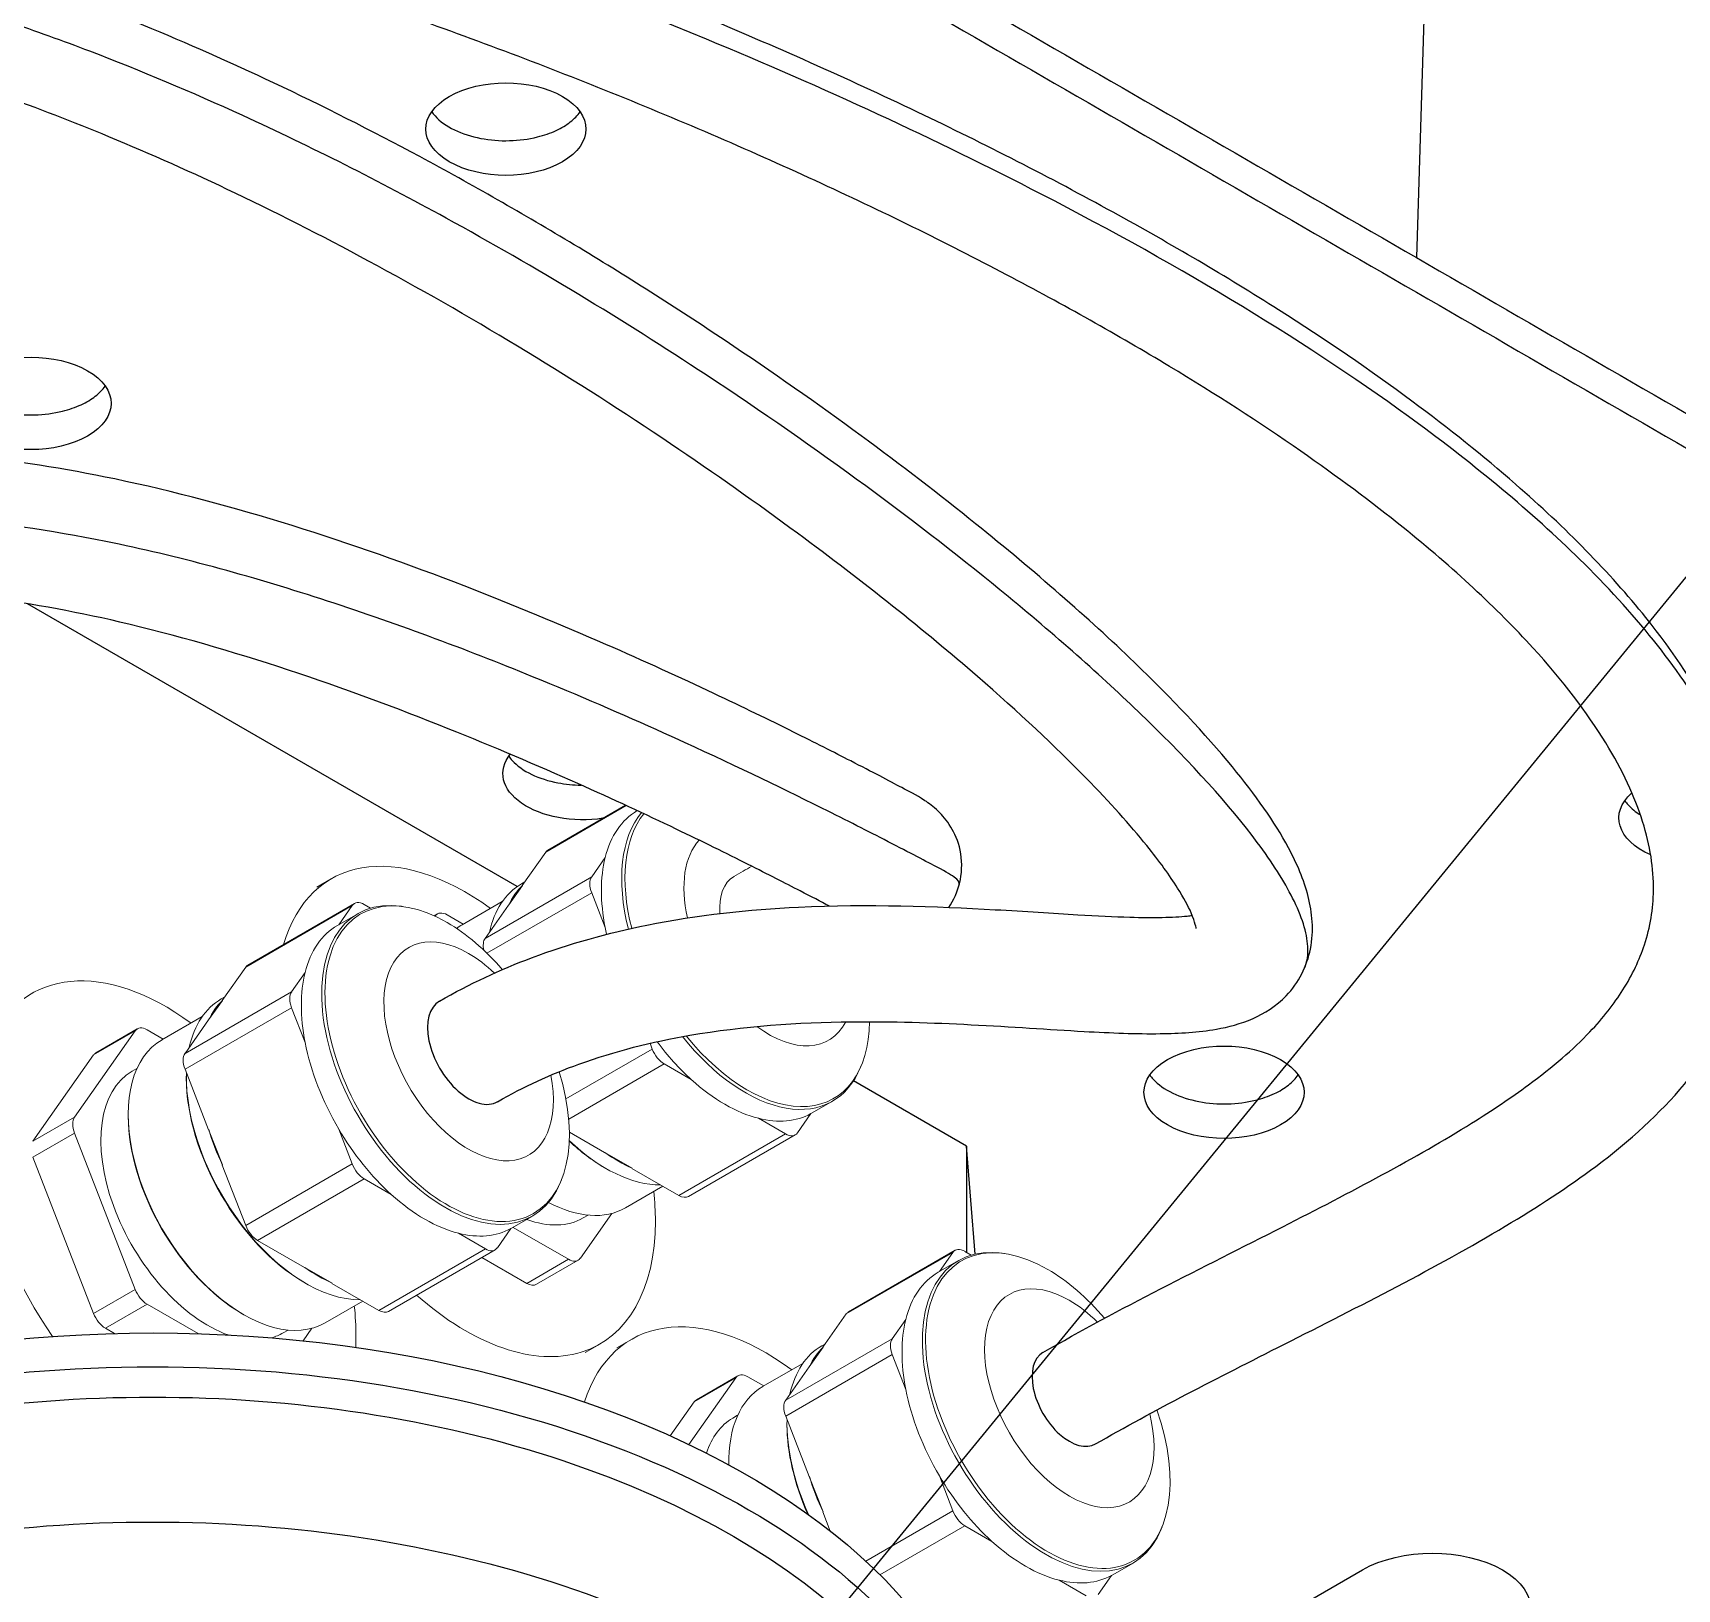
# Model space of a CAD drawing. Header units: millimetres. Extents: x 0 to 8410, y 0 to 5940.
# Drawn here: x 2004.4 to 2210.5, y 4928.1 to 5123.1 of the extents above; entities that cross this region are included whole.
import ezdxf

# ---------------------------------------------------------------- set-up
doc = ezdxf.new("R2010")
doc.units = ezdxf.units.MM
doc.header["$LTSCALE"] = 5
for name, color, linetype in [('DP_TUBOS', 7, 'Continuous'), ('EL3', 3, 'Continuous'), ('EL4', 4, 'Continuous'), ('EL7', 6, 'Continuous')]:
    doc.layers.add(name, color=color, linetype=linetype)

msp = doc.modelspace()

# ---------------------------------------------------------------- linework, layer by layer
at = {"color": 0, "linetype": 'Continuous', "lineweight": 0, "extrusion": (0.707107, 0.408248, 0.57735)}
for p, q in [((2078.78, 5026.26), (2068.69, 5020.43)), ((2078.69, 5026.3), (2068.96, 5020.68)), ((2068.69, 5020.43), (2065.75, 5016.25)), ((2074.45, 5017.33), (2076.14, 5019.74)), ((2061.09, 5009.62), (2074.45, 5017.33)), ((2039.99, 5016.02), (2041.82, 5017.08)), ((2074.45, 5015.33), (2061.33, 5007.76)), ((2065.77, 5016.26), (2064.05, 5013.82)), ((2066.06, 5016.69), (2065.64, 5016.45)), ((2065.75, 5016.25), (2065.77, 5016.26)), ((2076.14, 5010.97), (2074.45, 5015.33)), ((2044.44, 5013.74), (2031.09, 5006.03)), ((2044.72, 5013.99), (2031.36, 5006.28)), ((2042.75, 5011.33), (2044.44, 5013.74)), ((2045.94, 5013.87), (2046.75, 5013.4)), ((2050.91, 5013.59), (2050.6, 5013.64)), ((2063.25, 5014.23), (2058.2, 5011.32)), ((2064.03, 5013.8), (2061.09, 5009.62)), ((2064.05, 5013.82), (2064.03, 5013.8)), ((2045.14, 5012.71), (2042.6, 5011.24)), ((2055.11, 5012.69), (2054.7, 5012.45)), ((2054.84, 5012.43), (2054.8, 5012.41)), ((2054.81, 5012.4), (2054.84, 5012.43)), ((2056.34, 5012.57), (2058.35, 5011.4)), ((2031.09, 5006.03), (2028.15, 5001.85)), ((2036.85, 5002.93), (2038.54, 5005.34)), ((2023.49, 4995.22), (2036.85, 5002.93)), ((2036.85, 5000.93), (2023.49, 4993.22)), ((2028.17, 5001.86), (2026.45, 4999.42)), ((2028.46, 5002.29), (2028.04, 5002.05)), ((2028.15, 5001.85), (2028.17, 5001.86)), ((2038.54, 4996.57), (2036.85, 5000.93)), ((2025.65, 4999.83), (2020.6, 4996.92)), ((2026.43, 4999.4), (2023.49, 4995.22)), ((2026.45, 4999.42), (2026.43, 4999.4)), ((2009.64, 4987.23), (2017.24, 4998.03)), ((2017.24, 4998.03), (2012.02, 4995.02)), ((2017.51, 4998.29), (2012.3, 4995.27)), ((2018.74, 4998.17), (2020.75, 4997)), ((2082.04, 4995.76), (2081.76, 4996.48)), ((2012.02, 4995.02), (2004.43, 4984.21)), ((2071.23, 4989.51), (2082.04, 4995.76)), ((2017.47, 4993.32), (2016.87, 4992.98)), ((2023.49, 4993.22), (2026.43, 4985.65)), ((2083.54, 4993.89), (2071.58, 4986.98)), ((2086.93, 4991.94), (2083.54, 4993.89)), ((2108.27, 4993.77), (2108.15, 4993.48)), ((2023.65, 4992.15), (2023.65, 4992.35)), ((2104.62, 4989.22), (2102.08, 4987.75)), ((2004.43, 4984.21), (2009.64, 4987.23)), ((2016.37, 4987.35), (2016.37, 4987.55)), ((2098.73, 4985.12), (2095.34, 4987.08)), ((2101.93, 4987.67), (2100.23, 4985.26)), ((2009.64, 4985.23), (2004.43, 4982.21)), ((2017.24, 4965.65), (2009.64, 4985.23)), ((2026.43, 4985.65), (2026.45, 4985.67)), ((2026.45, 4985.67), (2028.17, 4981.23)), ((2044.44, 4981.36), (2042.75, 4985.72)), ((2071.66, 4985.33), (2076.06, 4982.79)), ((2085.38, 4977.41), (2098.73, 4985.12)), ((2099.96, 4985), (2086.6, 4977.29)), ((2004.43, 4982.21), (2012.02, 4962.64)), ((2076.06, 4982.79), (2076.09, 4982.8)), ((2076.09, 4982.8), (2079.53, 4980.82)), ((2028.17, 4981.23), (2028.15, 4981.22)), ((2028.15, 4981.22), (2031.09, 4973.65)), ((2031.09, 4973.65), (2044.44, 4981.36)), ((2076.06, 4980.89), (2076.24, 4980.79)), ((2079.53, 4980.82), (2079.5, 4980.8)), ((2079.5, 4980.8), (2085.38, 4977.41)), ((2045.94, 4979.49), (2032.59, 4971.78)), ((2049.33, 4977.53), (2045.94, 4979.49)), ((2070.67, 4979.37), (2070.55, 4979.08)), ((2083.36, 4978.57), (2078.67, 4975.87)), ((2067.02, 4974.82), (2064.48, 4973.35)), ((2076.98, 4975.17), (2073.03, 4969.55)), ((2074, 4974.95), (2073.39, 4974.6)), ((2032.59, 4971.78), (2038.46, 4968.39)), ((2061.13, 4970.72), (2057.74, 4972.68)), ((2064.33, 4973.26), (2062.63, 4970.85)), ((2071.53, 4969.42), (2064.6, 4973.42)), ((2047.78, 4963.01), (2061.13, 4970.72)), ((2062.36, 4970.6), (2049, 4962.89)), ((2119.71, 4970.28), (2106.36, 4962.57)), ((2119.99, 4970.54), (2106.63, 4962.83)), ((2118.02, 4967.87), (2119.71, 4970.28)), ((2121.21, 4970.41), (2122.02, 4969.95)), ((2126.18, 4970.14), (2125.87, 4970.18)), ((2038.46, 4968.39), (2038.49, 4968.4)), ((2038.49, 4968.4), (2041.93, 4966.42)), ((2060.7, 4969.64), (2066.31, 4966.4)), ((2066.31, 4966.4), (2071.53, 4969.42)), ((2072.75, 4969.29), (2067.54, 4966.28)), ((2120.41, 4969.26), (2117.87, 4967.79)), ((2012.02, 4962.64), (2017.24, 4965.65)), ((2038.46, 4966.49), (2038.64, 4966.39)), ((2041.93, 4966.42), (2041.9, 4966.4)), ((2041.9, 4966.4), (2047.78, 4963.01)), ((2018.74, 4963.78), (2013.52, 4960.77)), ((2025.13, 4960.1), (2018.74, 4963.78)), ((2045.76, 4964.17), (2041.07, 4961.46)), ((2030.67, 4962.58), (2030.84, 4962.48)), ((2106.36, 4962.57), (2103.42, 4958.39)), ((2112.12, 4959.47), (2113.81, 4961.88)), ((2013.52, 4960.77), (2014.65, 4960.12)), ((2036.4, 4960.55), (2035.79, 4960.2)), ((2039.38, 4960.77), (2038.28, 4959.2)), ((2098.76, 4951.76), (2112.12, 4959.47)), ((2073.64, 4957.74), (2075.47, 4958.8)), ((2077.6, 4958.32), (2079.43, 4959.38)), ((2112.12, 4957.48), (2098.76, 4949.77)), ((2103.44, 4958.41), (2101.72, 4955.96)), ((2103.73, 4958.83), (2103.31, 4958.59)), ((2103.42, 4958.39), (2103.44, 4958.41)), ((2113.81, 4953.11), (2112.12, 4957.48)), ((2100.92, 4956.38), (2095.87, 4953.46)), ((2101.7, 4955.94), (2098.76, 4951.76)), ((2101.72, 4955.96), (2101.7, 4955.94)), ((2086.63, 4946.21), (2092.51, 4954.57)), ((2092.51, 4954.57), (2087.29, 4951.56)), ((2092.78, 4954.83), (2087.57, 4951.82)), ((2094.01, 4954.71), (2096.02, 4953.55)), ((2087.29, 4951.56), (2084.29, 4947.29)), ((2092.74, 4949.87), (2092.14, 4949.52)), ((2098.76, 4949.77), (2101.7, 4942.19)), ((2098.92, 4948.69), (2098.92, 4948.89)), ((2091.64, 4943.89), (2091.64, 4944.09)), ((2101.7, 4942.19), (2101.72, 4942.21)), ((2101.72, 4942.21), (2103.44, 4937.77)), ((2119.71, 4937.9), (2118.02, 4942.27)), ((2103.44, 4937.77), (2103.42, 4937.76)), ((2103.42, 4937.76), (2104.35, 4935.37)), ((2108.79, 4931.59), (2119.71, 4937.9)), ((2121.21, 4936.03), (2110.57, 4929.89)), ((2124.6, 4934.08), (2121.21, 4936.03)), ((2145.94, 4935.91), (2145.82, 4935.62)), ((2142.29, 4931.36), (2139.75, 4929.89)), ((2136.4, 4927.26), (2133.01, 4929.22)), ((2139.6, 4929.81), (2137.9, 4927.4))]:
    msp.add_line(p, q, dxfattribs=at)
at = {"color": 0, "linetype": 'Continuous', "lineweight": 0}
for centre, major_axis, start_param, end_param in [((2091.14, 5006.7), (-10.94, 18.95), 0.004036, 0.537239), ((2093.94, 5008.32), (-10.83, 18.76), 0.222995, 1.119114), ((2096.63, 5009.87), (-7.51, 13.01), 0.175246, 1.079605), ((2091.14, 5006.7), (10.94, -18.95), -2.604353, -2.108036), ((2075.95, 5015.47), (-1.22, 2.12), 0.261799, 1.308997), ((2096.63, 5009.87), (-4.34, 7.52), 0, 0.879781), ((2056.34, 4993.92), (-10.83, 18.76), -0.785398, 4.340198), ((2076.24, 4998.09), (-10.6, 18.35), 0, 0.560875), ((2045.94, 5011.87), (-1.22, 2.12), -0.785398, 0.261799), ((2053.54, 4992.3), (-10.94, 18.95), 0, 0.537239), ((2056.34, 5010.57), (-1.22, 2.12), -0.785398, 0.261799), ((2056.34, 4993.92), (-10.83, 18.76), -1.253452, -0.785398), ((2068.44, 4993.59), (-10.23, 17.73), 0, 0.068874), ((2091.14, 5006.7), (10.94, -18.95), -2.108036, -2.065339), ((2059.03, 4995.47), (-7.51, 13.01), -0.785398, 4.171598), ((2059.03, 4995.47), (-7.51, 13.01), -1.095214, -0.785398), ((2053.54, 4992.3), (10.94, -18.95), -2.604353, -2.108036), ((2038.35, 5001.07), (-1.22, 2.12), 0.261799, 1.308997), ((2038.64, 4983.69), (-10.6, 18.35), 0, 0.560875), ((2093.94, 5008.32), (10.83, -18.76), -1.307993, 0.769191), ((2096.63, 5009.87), (7.51, -13.01), -0.926454, 0.353905), ((2030.84, 4979.19), (-10.23, 17.73), 0, 3.141593), ((2018.74, 4996.17), (-1.22, 2.12), -0.785398, 0.261799), ((2053.54, 4992.3), (10.94, -18.95), -2.108036, -1.557156), ((2091.14, 5006.7), (10.94, -18.95), -1.366942, -1.060838), ((2083.54, 4995.89), (1.22, -2.12), -1.832596, -0.785398), ((2026.33, 4976.59), (-9.46, 16.39), 0, 2.550886), ((2038.64, 4983.69), (10.6, -18.35), -2.38286, -0.312317), ((2091.14, 5006.7), (10.94, -18.95), -1.060838, -0.509958), ((2011.14, 4985.36), (-1.22, 2.12), 0.261799, 1.308997), ((2091.14, 5006.7), (10.94, -18.95), -0.509958, -0.01364), ((2091.14, 5006.7), (10.94, -18.95), -0.01364, 0), ((2053.54, 4992.3), (10.94, -18.95), -1.557156, -1.060838), ((2076.24, 4998.09), (10.6, -18.35), -1.096616, -0.312317), ((2098.73, 4987.12), (1.22, -2.12), -0.785398, 0.261799), ((2045.94, 4981.49), (1.22, -2.12), -1.832596, -0.785398), ((2053.54, 4992.3), (10.94, -18.95), -1.060838, -0.509958), ((2068.44, 4993.59), (10.23, -17.73), -0.742945, 0), ((2063.93, 4990.99), (9.46, -16.39), -0.606151, 0), ((2053.54, 4992.3), (10.94, -18.95), -0.509958, -0.01364), ((2053.54, 4992.3), (10.94, -18.95), -0.01364, 0), ((2131.61, 4950.46), (-10.83, 18.76), -0.785398, 4.39499), ((2061.13, 4972.72), (1.22, -2.12), -0.785398, 0.261799), ((2121.21, 4968.42), (-1.22, 2.12), -0.785398, 0.261799), ((2071.53, 4971.41), (1.22, -2.12), -0.785398, 0.261799), ((2128.81, 4948.84), (-10.94, 18.95), 0, 0.537239), ((2131.61, 4950.46), (-10.83, 18.76), -1.267994, -0.785398), ((2018.74, 4965.78), (1.22, -2.12), -1.832596, -0.785398), ((2134.3, 4952.01), (-7.51, 13.01), -0.785398, 4.24784), ((2134.3, 4952.01), (-7.51, 13.01), -1.124009, -0.785398), ((2128.81, 4948.84), (10.94, -18.95), -2.604353, -2.108036), ((2026.33, 4976.59), (9.46, -16.39), -0.148078, 0), ((2113.62, 4957.61), (-1.22, 2.12), 0.261799, 1.308997), ((2113.91, 4940.24), (-10.6, 18.35), 0, 0.560875), ((2106.11, 4935.73), (-10.23, 17.73), 0, 0.81128), ((2094.01, 4952.71), (-1.22, 2.12), -0.785398, 0.261799), ((2128.81, 4948.84), (10.94, -18.95), -2.108036, -1.557156), ((2101.6, 4933.13), (-9.46, 16.39), 0, 0.481655), ((2113.91, 4940.24), (10.6, -18.35), -2.38286, -1.746623), ((2128.81, 4948.84), (10.94, -18.95), -1.557156, -1.060838), ((2121.21, 4938.03), (1.22, -2.12), -1.832596, -0.785398), ((2128.81, 4948.84), (10.94, -18.95), -1.060838, -0.509958), ((2128.81, 4948.84), (10.94, -18.95), -0.509958, -0.01364), ((2128.81, 4948.84), (10.94, -18.95), -0.01364, 0)]:
    msp.add_ellipse(centre, major_axis=major_axis, ratio=0.57735, start_param=start_param, end_param=end_param, dxfattribs=at)
at = {"color": 0, "linetype": 'Continuous', "lineweight": 0, "extrusion": (3.05573e-16, 1.36865e-16, -1)}
msp.add_ellipse((2093.68, 5008.17), major_axis=(-10.94, 18.95), ratio=0.57735, start_param=-1.117436, end_param=-0.211381, dxfattribs=at)
at = {"color": 0, "linetype": 'Continuous', "lineweight": 0, "extrusion": (2.31322e-16, -6.75946e-17, -1)}
msp.add_ellipse((2058.64, 4987.94), major_axis=(-16.82, 29.14), ratio=0.57735, start_param=-0.500101, end_param=0.916858, dxfattribs=at)
at = {"color": 0, "linetype": 'Continuous', "lineweight": 0, "extrusion": (1.46661e-16, 7.90433e-17, -1)}
msp.add_ellipse((2070.19, 5018.56), major_axis=(-1.22, 2.12), ratio=0.57735, start_param=-0.261799, end_param=0, dxfattribs=at)
at = {"color": 0, "linetype": 'Continuous', "lineweight": 0, "extrusion": (2.88576e-16, 5.52831e-17, -1)}
for centre in [(2077.81, 4999), (2040.21, 4984.6), (2115.48, 4941.14)]:
    msp.add_ellipse(centre, major_axis=(-10.6, 18.35), ratio=0.57735, start_param=-0.376829, end_param=-0.14677, dxfattribs=at)
at = {"color": 0, "linetype": 'Continuous', "lineweight": 0, "extrusion": (2.16427e-16, 6.92275e-17, -1)}
msp.add_ellipse((2056.08, 4993.77), major_axis=(10.94, -18.95), ratio=0.57735, start_param=-0.422838, end_param=3.56443, dxfattribs=at)
at = {"color": 0, "linetype": 'Continuous', "lineweight": 0, "extrusion": (3.64998e-16, 3.39387e-17, -1)}
msp.add_ellipse((2062.59, 5007.76), major_axis=(-1.22, 2.12), ratio=0.57735, start_param=-1.075806, end_param=-0.261799, dxfattribs=at)
at = {"color": 0, "linetype": 'Continuous', "lineweight": 0, "extrusion": (-1.39315e-16, -9.17657e-17, -1)}
msp.add_ellipse((2021.12, 4973.58), major_axis=(-16.82, 29.14), ratio=0.57735, start_param=-1.71585, end_param=0.916861, dxfattribs=at)
at = {"color": 0, "linetype": 'Continuous', "lineweight": 0, "extrusion": (2.05105e-16, 8.88363e-17, -1)}
for centre in [(2032.59, 5004.16), (2107.86, 4960.71)]:
    msp.add_ellipse(centre, major_axis=(-1.22, 2.12), ratio=0.57735, start_param=-0.261799, end_param=0, dxfattribs=at)
at = {"color": 0, "linetype": 'Continuous', "lineweight": 0, "extrusion": (3.98346e-16, 1.98224e-16, -1)}
msp.add_ellipse((2093.68, 5008.17), major_axis=(10.94, -18.95), ratio=0.57735, start_param=-0.422838, end_param=1.31826, dxfattribs=at)
at = {"color": 0, "linetype": 'Continuous', "lineweight": 0, "extrusion": (3.24433e-16, 1.04199e-16, -1)}
for centre in [(2013.52, 4993.15), (2088.79, 4949.7)]:
    msp.add_ellipse(centre, major_axis=(-1.22, 2.12), ratio=0.57735, start_param=-0.261799, end_param=0, dxfattribs=at)
at = {"color": 0, "linetype": 'Continuous', "lineweight": 0, "extrusion": (-3.52649e-17, -4.99416e-17, -1)}
for centre in [(2024.99, 4993.36), (2100.26, 4949.9)]:
    msp.add_ellipse(centre, major_axis=(-1.22, 2.12), ratio=0.57735, start_param=-1.308997, end_param=-0.261799, dxfattribs=at)
at = {"color": 0, "linetype": 'Continuous', "lineweight": 0, "extrusion": (1.70776e-16, 3.72734e-17, -1)}
msp.add_ellipse((2038.46, 4983.59), major_axis=(-10.47, 18.14), ratio=0.57735, start_param=-2.356194, end_param=-0.785398, dxfattribs=at)
at = {"color": 0, "linetype": 'Continuous', "lineweight": 0, "extrusion": (3.2804e-16, 9.79516e-17, -1)}
msp.add_ellipse((2030.67, 4979.09), major_axis=(-10.11, 17.51), ratio=0.57735, start_param=-2.356194, end_param=-0.785398, dxfattribs=at)
at = {"color": 0, "linetype": 'Continuous', "lineweight": 0, "extrusion": (1.24633e-16, 6.17467e-18, -1)}
for centre in [(2040.21, 4984.6), (2115.48, 4941.14)]:
    msp.add_ellipse(centre, major_axis=(-10.6, 18.35), ratio=0.57735, start_param=-1.424027, end_param=-1.193967, dxfattribs=at)
at = {"color": 0, "linetype": 'Continuous', "lineweight": 0, "extrusion": (4.11147e-16, 1.76051e-16, -1)}
msp.add_ellipse((2076.06, 4997.99), major_axis=(-10.47, 18.14), ratio=0.57735, start_param=-2.356194, end_param=-2.053331, dxfattribs=at)
at = {"color": 0, "linetype": 'Continuous', "lineweight": 0, "extrusion": (1.35005e-16, -1.17907e-17, -1)}
for centre in [(2077.81, 4999), (2040.21, 4984.6)]:
    msp.add_ellipse(centre, major_axis=(-10.6, 18.35), ratio=0.57735, start_param=-2.471224, end_param=-2.241165, dxfattribs=at)
at = {"color": 0, "linetype": 'Continuous', "lineweight": 0, "extrusion": (2.82387e-16, 6.60029e-17, -1)}
msp.add_ellipse((2058.64, 4987.94), major_axis=(16.82, -29.14), ratio=0.57735, start_param=-0.916864, end_param=-0.785398, dxfattribs=at)
at = {"color": 0, "linetype": 'Continuous', "lineweight": 0, "extrusion": (3.73104e-17, -6.46235e-17, -1)}
msp.add_ellipse((2085.38, 4979.41), major_axis=(1.22, -2.12), ratio=0.57735, start_param=0, end_param=0.785398, dxfattribs=at)
at = {"color": 0, "linetype": 'Continuous', "lineweight": 0, "extrusion": (2.56931e-16, 1.10093e-16, -1)}
msp.add_ellipse((2058.64, 4987.94), major_axis=(16.82, -29.14), ratio=0.57735, start_param=-0.785398, end_param=1.045565, dxfattribs=at)
at = {"color": 0, "linetype": 'Continuous', "lineweight": 0, "extrusion": (1.4157e-16, 8.78612e-17, -1)}
for centre in [(2032.59, 4973.78), (2013.52, 4962.77)]:
    msp.add_ellipse(centre, major_axis=(-1.22, 2.12), ratio=0.57735, start_param=-2.356194, end_param=-1.308997, dxfattribs=at)
at = {"color": 0, "linetype": 'Continuous', "lineweight": 0, "extrusion": (2.74878e-16, 7.90093e-17, -1)}
msp.add_ellipse((2131.35, 4950.31), major_axis=(10.94, -18.95), ratio=0.57735, start_param=-0.422838, end_param=3.56443, dxfattribs=at)
at = {"color": 0, "linetype": 'Continuous', "lineweight": 0, "extrusion": (2.47617e-17, 6.81338e-17, -1)}
msp.add_ellipse((2066.31, 4968.4), major_axis=(1.22, -2.12), ratio=0.57735, start_param=0, end_param=0.785398, dxfattribs=at)
at = {"color": 0, "linetype": 'Continuous', "lineweight": 0, "extrusion": (2.96648e-16, 4.13019e-17, -1)}
msp.add_ellipse((2021.12, 4973.58), major_axis=(16.82, -29.14), ratio=0.57735, start_param=-0.916861, end_param=-0.785398, dxfattribs=at)
at = {"color": 0, "linetype": 'Continuous', "lineweight": 0, "extrusion": (1.41231e-16, -2.25752e-17, -1)}
msp.add_ellipse((2096.25, 4930.24), major_axis=(-16.82, 29.14), ratio=0.57735, start_param=-0.482299, end_param=0.923113, dxfattribs=at)
at = {"color": 0, "linetype": 'Continuous', "lineweight": 0, "extrusion": (3.14459e-17, -1.65488e-16, -1)}
msp.add_ellipse((2047.78, 4965.01), major_axis=(1.22, -2.12), ratio=0.57735, start_param=0, end_param=0.785398, dxfattribs=at)
at = {"color": 0, "linetype": 'Continuous', "lineweight": 0, "extrusion": (1.37398e-16, -1.5936e-17, -1)}
msp.add_ellipse((2021.12, 4973.58), major_axis=(16.82, -29.14), ratio=0.57735, start_param=-0.785398, end_param=-0.731643, dxfattribs=at)
at = {"color": 0, "linetype": 'Continuous', "lineweight": 0, "extrusion": (3.39261e-16, 7.85159e-17, -1)}
msp.add_ellipse((2113.73, 4940.14), major_axis=(-10.47, 18.14), ratio=0.57735, start_param=-1.387986, end_param=-0.785398, dxfattribs=at)
at = {"color": 0, "linetype": 'Continuous', "lineweight": 0, "extrusion": (2.00352e-16, -1.39532e-17, -1)}
msp.add_ellipse((2105.94, 4935.63), major_axis=(-10.11, 17.51), ratio=0.57735, start_param=-0.79949, end_param=-0.785398, dxfattribs=at)
at = {"color": 0, "linetype": 'Continuous', "lineweight": 0}
msp.add_open_spline([(2092.28, 5017.39), (2093.06, 5017.84), (2093.8, 5018.26), (2094.51, 5018.66)], degree=3, dxfattribs=at)
at = {"layer": 'DP_TUBOS'}
for p, q in [((2181.43, 5211.96), (2177.8, 5094.91)), ((2270.71, 5127.08), (2019.43, 4820.5))]:
    msp.add_line(p, q, dxfattribs=at)
at = {"layer": 'EL3', "extrusion": (0.707107, 0.408248, 0.57735)}
for p, q in [((2065.12, 5016.12), (2003.76, 5051.54)), ((2121.42, 4983.61), (2107.27, 4991.78)), ((2121.42, 4983.61), (2121.42, 4970.29)), ((2122.51, 4970.07), (2121.42, 4983.61))]:
    msp.add_line(p, q, dxfattribs=at)
at = {"layer": 'EL3', "extrusion": (-2.77556e-17, -1.59096e-16, -1)}
msp.add_ellipse((2019.43, 4899.34), major_axis=(105.39, 0), ratio=0.57735, start_param=-1.828074, end_param=0, dxfattribs=at)
at = {"layer": 'EL3', "extrusion": (-2.77556e-17, -2.14608e-16, -1)}
msp.add_ellipse((2019.43, 4895.11), major_axis=(-105.39, 0), ratio=0.57735, start_param=-0.222182, end_param=3.363774, dxfattribs=at)
at = {"layer": 'EL3', "extrusion": (2.77556e-17, -2.14608e-16, -1)}
msp.add_ellipse((2019.43, 4892.8), major_axis=(-102.8, 0), ratio=0.57735, start_param=0, end_param=3.141593, dxfattribs=at)
at = {"layer": 'EL3', "extrusion": (8.32667e-17, -1.86852e-16, -1)}
msp.add_ellipse((2019.43, 4877.15), major_axis=(-102.8, 0), ratio=0.57735, start_param=0, end_param=3.141593, dxfattribs=at)
at = {"layer": 'EL4', "extrusion": (0.707107, 0.408248, 0.57735)}
msp.add_line((2133.47, 4908.81), (2171.03, 4930.5), dxfattribs=at)
at = {"layer": 'EL4', "extrusion": (-2.77556e-17, -2.42363e-16, -1)}
for centre in [(2063.7, 5111.01), (2004.19, 5076.65), (2153.69, 4990.34)]:
    msp.add_ellipse(centre, major_axis=(-10.03, 0), ratio=0.57735, start_param=-3.926991, end_param=2.356194, dxfattribs=at)
at = {"layer": 'EL4', "extrusion": (1.38778e-16, -4.36652e-16, -1)}
msp.add_ellipse((2073.36, 5030.27), major_axis=(-10.03, 0), ratio=0.57735, start_param=-1.823333, end_param=0.431284, dxfattribs=at)
at = {"layer": 'EL4', "extrusion": (8.32667e-17, -2.14608e-16, -1)}
msp.add_ellipse((2213.2, 5024.7), major_axis=(-10.03, 0), ratio=0.57735, start_param=-0.924053, end_param=0.577646, dxfattribs=at)
at = {"layer": 'EL4', "extrusion": (1.38778e-16, -5.19919e-16, -1)}
msp.add_ellipse((2179.8, 4925.44), major_axis=(12.4, 0), ratio=0.57735, start_param=-2.356194, end_param=0.785398, dxfattribs=at)
at = {"layer": 'EL4'}
for points in [[(1996.22, 5199.75), (2359.38, 4990.08)], [(1996.22, 5195.41), (2359.38, 4985.74)], [(2359.38, 4985.74), (2114.83, 4844.55)], [(2112.57, 4837.46), (2361.89, 4981.4)]]:
    msp.add_open_spline(points, degree=1, dxfattribs=at)
for points, knots in [([(2054.4, 5113.18), (2054.52, 5113), (2054.66, 5112.83), (2055.43, 5111.99), (2056.26, 5111.39), (2058.24, 5110.44), (2059.36, 5110.08), (2061.71, 5109.63), (2062.93, 5109.53), (2065.35, 5109.6), (2066.54, 5109.75), (2068.49, 5110.24), (2069.28, 5110.51), (2070.67, 5111.16), (2071.26, 5111.51), (2072.27, 5112.3), (2072.68, 5112.73), (2073, 5113.18)], [-17.987219, -17.987219, -17.987219, -17.987219, -17.421382, -17.421382, -15.19309, -15.19309, -13.05663, -13.05663, -10.987848, -10.987848, -8.951625, -8.951625, -7.387255, -7.387255, -5.944557, -5.944557, -4.511934, -4.511934, -4.511934, -4.511934]), ([(1994.89, 5078.82), (1995.01, 5078.65), (1995.15, 5078.47), (1995.92, 5077.63), (1996.75, 5077.03), (1998.73, 5076.08), (1999.84, 5075.72), (2002.2, 5075.27), (2003.42, 5075.18), (2005.84, 5075.24), (2007.02, 5075.4), (2008.98, 5075.88), (2009.77, 5076.15), (2011.15, 5076.8), (2011.74, 5077.16), (2012.75, 5077.94), (2013.17, 5078.37), (2013.48, 5078.82)], [-17.987219, -17.987219, -17.987219, -17.987219, -17.421382, -17.421382, -15.19309, -15.19309, -13.05663, -13.05663, -10.987848, -10.987848, -8.951625, -8.951625, -7.387255, -7.387255, -5.944557, -5.944557, -4.511934, -4.511934, -4.511934, -4.511934]), ([(2064.06, 5032.44), (2064.18, 5032.27), (2064.32, 5032.09), (2065.09, 5031.25), (2065.92, 5030.65), (2067.9, 5029.7), (2069.02, 5029.34), (2071.16, 5028.93), (2072.15, 5028.84), (2073.14, 5028.82)], [-17.987219, -17.987219, -17.987219, -17.987219, -17.421382, -17.421382, -15.19309, -15.19309, -13.05663, -13.05663, -11.368822, -11.368822, -11.368822, -11.368822]), ([(2203.9, 5026.87), (2204.03, 5026.69), (2204.17, 5026.51), (2204.74, 5025.88), (2205.26, 5025.46), (2205.87, 5025.08)], [-17.987219, -17.987219, -17.987219, -17.987219, -17.421382, -17.421382, -15.897437, -15.897437, -15.897437, -15.897437]), ([(2144.39, 4992.51), (2144.51, 4992.33), (2144.65, 4992.15), (2145.42, 4991.31), (2146.26, 4990.72), (2148.24, 4989.76), (2149.35, 4989.41), (2151.7, 4988.96), (2152.92, 4988.86), (2155.35, 4988.92), (2156.53, 4989.08), (2158.48, 4989.56), (2159.28, 4989.84), (2160.66, 4990.48), (2161.25, 4990.84), (2162.26, 4991.63), (2162.67, 4992.06), (2162.99, 4992.51)], [-17.987219, -17.987219, -17.987219, -17.987219, -17.421382, -17.421382, -15.19309, -15.19309, -13.05663, -13.05663, -10.987848, -10.987848, -8.951625, -8.951625, -7.387255, -7.387255, -5.944557, -5.944557, -4.511934, -4.511934, -4.511934, -4.511934])]:
    msp.add_open_spline(points, degree=3, knots=knots, dxfattribs=at)
at = {"layer": 'EL7'}
for centre, major_axis in [((2059.03, 4995.47), (-3.64, 6.3)), ((2134.3, 4952.01), (-3.3, 5.72))]:
    msp.add_ellipse(centre, major_axis=major_axis, ratio=0.57735, start_param=0, end_param=3.141593, dxfattribs=at)
for points, knots in [([(2137.6, 4946.29), (2144.8, 4950.44), (2152.95, 4954.58), (2170.69, 4963.55), (2180.31, 4968.4), (2192.96, 4975.97), (2196.78, 4978.45), (2204.55, 4984.27), (2208.34, 4987.7), (2213.51, 4993.93), (2215.29, 4996.61), (2218.06, 5002.05), (2219.08, 5004.8), (2220.43, 5010.44), (2220.74, 5013.32), (2220.7, 5019.34), (2220.27, 5022.48), (2218.58, 5029.26), (2217.17, 5032.89), (2213.04, 5041), (2210.08, 5045.44), (2202, 5055.47), (2196.51, 5061.04), (2186.21, 5070.02), (2181.87, 5073.49), (2172.03, 5080.79), (2166.44, 5084.6), (2153.99, 5092.52), (2147.05, 5096.6), (2131.96, 5104.9), (2123.76, 5109.09), (2106.47, 5117.35), (2097.37, 5121.4), (2078.88, 5129.09), (2069.51, 5132.73), (2051.12, 5139.38), (2042.13, 5142.42), (2024.99, 5147.81), (2016.84, 5150.19), (2001.56, 5154.34), (1994.42, 5156.14), (1981.15, 5159.22), (1975, 5160.53), (1963.58, 5162.77), (1958.28, 5163.72), (1943.65, 5166.08), (1934.45, 5167.25), (1916.62, 5168.95), (1907.98, 5169.48), (1890.75, 5169.94), (1882.16, 5169.85), (1864.55, 5169.03), (1855.57, 5168.22), (1841.7, 5166.4), (1836.67, 5165.61), (1826.2, 5163.7), (1820.78, 5162.56), (1809.4, 5159.83), (1803.45, 5158.21), (1790.81, 5154.35), (1784.15, 5152.05), (1769.78, 5146.55), (1762.12, 5143.25), (1754.28, 5139.52), (1753.94, 5139.36), (1753.6, 5139.2)], [0, 0, 0, 0, 17.795006, 17.795006, 38.273919, 38.273919, 47.893783, 47.893783, 59.729734, 59.729734, 68.030605, 68.030605, 76.001436, 76.001436, 84.043015, 84.043015, 92.822259, 92.822259, 103.253205, 103.253205, 116.447738, 116.447738, 133.480288, 133.480288, 144.357459, 144.357459, 156.601971, 156.601971, 170.161555, 170.161555, 184.764774, 184.764774, 199.85894, 199.85894, 214.692999, 214.692999, 228.562576, 228.562576, 241.043436, 241.043436, 252.035569, 252.035569, 261.653992, 261.653992, 270.10218, 270.10218, 285.331683, 285.331683, 300.301012, 300.301012, 315.866233, 315.866233, 332.962383, 332.962383, 342.90673, 342.90673, 353.945494, 353.945494, 366.45974, 366.45974, 381.006643, 381.006643, 398.455339, 398.455339, 399.241393, 399.241393, 399.241393, 399.241393]), ([(2220.72, 5015.31), (2220.77, 5018.57), (2220.33, 5021.87), (2219.43, 5025.18), (2218.44, 5028.82), (2216.9, 5032.49), (2214.86, 5036.16), (2211.1, 5042.95), (2205.66, 5049.76), (2198.84, 5056.54), (2192.9, 5062.43), (2185.92, 5068.3), (2178.06, 5074.08), (2164.56, 5084.02), (2148.5, 5093.72), (2130.78, 5102.87), (2117.59, 5109.68), (2103.49, 5116.2), (2088.82, 5122.28), (2067.26, 5131.22), (2044.5, 5139.24), (2021.64, 5145.93), (2010.35, 5149.23), (1999.04, 5152.21), (1987.84, 5154.81), (1976.9, 5157.34), (1966.07, 5159.52), (1955.46, 5161.29), (1941.16, 5163.68), (1927.33, 5165.31), (1913.97, 5166.24), (1899.94, 5167.21), (1886.43, 5167.39), (1873.43, 5166.85), (1859.64, 5166.27), (1846.42, 5164.86), (1833.72, 5162.73), (1823.24, 5160.97), (1813.12, 5158.72), (1803.3, 5156.02), (1794.13, 5153.49), (1785.23, 5150.58), (1776.56, 5147.31), (1760.56, 5141.27), (1745.36, 5133.99), (1730.76, 5125.7), (1718.05, 5118.48), (1705.79, 5110.48), (1693.86, 5101.85), (1673.36, 5087.01), (1653.84, 5070.27), (1634.72, 5052.31), (1620.51, 5038.95), (1606.52, 5024.92), (1592.54, 5010.5), (1592.48, 5010.43), (1592.41, 5010.37), (1592.35, 5010.3)], [83.216323, 83.216323, 83.216323, 83.216323, 93.654897, 93.654897, 93.654897, 105.138722, 105.138722, 105.138722, 126.340497, 126.340497, 126.340497, 144.793747, 144.793747, 144.793747, 176.528198, 176.528198, 176.528198, 200.134044, 200.134044, 200.134044, 234.828945, 234.828945, 234.828945, 251.964507, 251.964507, 251.964507, 268.686519, 268.686519, 268.686519, 291.223653, 291.223653, 291.223653, 314.890465, 314.890465, 314.890465, 340.007065, 340.007065, 340.007065, 360.731531, 360.731531, 360.731531, 380.096266, 380.096266, 380.096266, 415.848008, 415.848008, 415.848008, 446.965017, 446.965017, 446.965017, 500.477608, 500.477608, 500.477608, 540.283243, 540.283243, 540.283243, 540.46547, 540.46547, 540.46547, 540.46547]), ([(2130.99, 4957.73), (2140.46, 4963.2), (2150.97, 4968.36), (2169.57, 4977.83), (2177.78, 4982.14), (2187.28, 4988.07), (2189.67, 4989.67), (2194.88, 4993.5), (2197.45, 4995.71), (2201.2, 4999.67), (2202.57, 5001.43), (2204.87, 5005.07), (2205.75, 5006.94), (2207.11, 5011.06), (2207.48, 5013.31), (2207.54, 5018.38), (2207.1, 5021.23), (2205.16, 5027.38), (2203.62, 5030.68), (2199.17, 5037.96), (2196.11, 5041.96), (2187.88, 5050.98), (2182.41, 5056.04), (2172.16, 5064.29), (2167.87, 5067.48), (2158.16, 5074.23), (2152.65, 5077.78), (2140.4, 5085.18), (2133.58, 5089.01), (2118.78, 5096.8), (2110.76, 5100.74), (2093.92, 5108.48), (2085.09, 5112.28), (2067.24, 5119.44), (2058.24, 5122.82), (2040.67, 5128.97), (2032.12, 5131.77), (2015.88, 5136.71), (2008.19, 5138.89), (1993.82, 5142.67), (1987.13, 5144.3), (1974.72, 5147.08), (1968.98, 5148.27), (1953.39, 5151.22), (1943.7, 5152.73), (1925.8, 5154.89), (1917.53, 5155.62), (1901.27, 5156.52), (1893.27, 5156.69), (1877.09, 5156.48), (1868.92, 5156.06), (1851.9, 5154.53), (1843.09, 5153.33), (1829.32, 5150.84), (1824.2, 5149.77), (1813.42, 5147.22), (1807.77, 5145.69), (1795.71, 5142.05), (1789.33, 5139.86), (1775.45, 5134.59), (1768.01, 5131.41), (1751.49, 5123.57), (1742.48, 5118.75), (1721.89, 5106.56), (1710.45, 5098.88), (1691.68, 5084.98), (1684.2, 5079.08), (1669.37, 5066.76), (1662.01, 5060.33), (1647.77, 5047.39), (1640.89, 5040.9), (1628.44, 5028.84), (1622.88, 5023.32), (1609, 5009.34), (1600.69, 5000.77), (1592.35, 4992.06)], [0, 0, 0, 0, 22.013329, 22.013329, 40.528282, 40.528282, 47.356112, 47.356112, 56.936853, 56.936853, 64.722425, 64.722425, 73.194537, 73.194537, 83.391512, 83.391512, 95.321364, 95.321364, 107.688695, 107.688695, 121.602625, 121.602625, 138.552771, 138.552771, 149.228376, 149.228376, 161.24874, 161.24874, 174.567626, 174.567626, 188.89272, 188.89272, 203.644222, 203.644222, 218.066373, 218.066373, 231.483345, 231.483345, 243.51218, 243.51218, 254.081304, 254.081304, 263.314977, 263.314977, 279.512017, 279.512017, 294.065842, 294.065842, 308.819625, 308.819625, 324.637757, 324.637757, 342.603182, 342.603182, 353.483968, 353.483968, 365.898253, 365.898253, 380.453761, 380.453761, 398.109932, 398.109932, 420.48777, 420.48777, 450.424377, 450.424377, 470.740243, 470.740243, 491.219157, 491.219157, 510.678389, 510.678389, 526.524232, 526.524232, 550.213695, 550.213695, 550.213695, 550.213695]), ([(2062.66, 4989.16), (2065.92, 4991.04), (2069.33, 4992.6), (2077.34, 4995.49), (2082.01, 4996.66), (2093.44, 4998.64), (2100.29, 4999.1), (2112.12, 4999.23), (2117.18, 4999.06), (2127.02, 4998.55), (2131.77, 4998.21), (2139.56, 4997.78), (2142.74, 4997.65), (2148.16, 4997.72), (2150.47, 4997.85), (2154.26, 4998.52), (2155.78, 4998.91), (2158.74, 5000.21), (2160.22, 5001.13), (2163.04, 5004.05), (2164.1, 5006.21), (2164.98, 5010.64), (2164.74, 5012.84), (2163.7, 5016.98), (2162.84, 5018.97), (2160.01, 5024.25), (2157.65, 5027.58), (2151.35, 5035.24), (2147.22, 5039.61), (2136.69, 5049.74), (2130, 5055.58), (2118.04, 5065.2), (2113.24, 5068.89), (2102.77, 5076.58), (2097.07, 5080.58), (2085.06, 5088.6), (2078.74, 5092.62), (2065.93, 5100.34), (2059.46, 5104.04), (2046.86, 5110.81), (2040.74, 5113.91), (2029.18, 5119.37), (2023.75, 5121.77), (2013.64, 5125.91), (2008.97, 5127.69), (1996.33, 5132.09), (1988.41, 5134.4), (1974.91, 5137.39), (1969.23, 5138.35), (1959.24, 5139.37), (1954.88, 5139.57), (1946.67, 5139.46), (1942.81, 5139.18), (1935.11, 5138.21), (1931.29, 5137.49), (1923.48, 5135.54), (1919.52, 5134.28), (1911.2, 5131.07), (1906.89, 5129.04), (1897.52, 5123.92), (1892.54, 5120.67), (1881.1, 5112.17), (1874.82, 5106.63), (1863.68, 5095.61), (1858.74, 5090.26), (1845.5, 5075.04), (1837.43, 5064.81), (1823.39, 5047.02), (1817.41, 5039.44), (1805.07, 5024.6), (1798.68, 5017.39), (1783.81, 5001.95), (1775.25, 4993.88), (1757.46, 4978.5), (1748.23, 4971.21), (1728.7, 4956.99), (1718.38, 4950.09), (1695.95, 4936.2), (1683.78, 4929.28), (1656.04, 4914.59), (1640.32, 4906.97), (1600.04, 4888.6), (1575.02, 4878.21), (1531.26, 4860.41), (1512.76, 4853), (1475.48, 4837.72), (1456.7, 4829.86), (1423.25, 4815.04), (1408.59, 4808.28), (1372.54, 4790.63), (1351.29, 4779.09), (1322.84, 4763.96), (1315.45, 4760.06), (1308.08, 4756.28)], [0, 0, 0, 0, 8.770184, 8.770184, 19.9, 19.9, 35.50445, 35.50445, 47.536359, 47.536359, 60.065452, 60.065452, 69.831766, 69.831766, 78.035446, 78.035446, 83.58874, 83.58874, 88.703758, 88.703758, 94.993418, 94.993418, 102.179976, 102.179976, 109.760889, 109.760889, 122.107216, 122.107216, 136.417507, 136.417507, 153.596556, 153.596556, 164.055714, 164.055714, 175.339608, 175.339608, 187.004061, 187.004061, 198.391819, 198.391819, 208.880619, 208.880619, 218.130664, 218.130664, 226.112901, 226.112901, 239.841104, 239.841104, 250.075099, 250.075099, 258.280113, 258.280113, 265.944744, 265.944744, 273.924732, 273.924732, 282.684603, 282.684603, 292.878011, 292.878011, 305.635169, 305.635169, 323.385882, 323.385882, 338.484123, 338.484123, 364.88463, 364.88463, 384.539958, 384.539958, 404.779779, 404.779779, 429.942066, 429.942066, 455.299017, 455.299017, 482.00471, 482.00471, 511.812268, 511.812268, 548.31426, 548.31426, 603.285502, 603.285502, 642.596157, 642.596157, 681.906812, 681.906812, 712.512791, 712.512791, 757.39211, 757.39211, 773.179826, 773.179826, 773.179826, 773.179826]), ([(2163.77, 5005.88), (2164.11, 5006.67), (2164.25, 5007.59), (2164.19, 5008.61), (2164.09, 5010.34), (2163.44, 5012.37), (2162.29, 5014.65), (2161.23, 5016.78), (2159.73, 5019.12), (2157.86, 5021.64), (2154.4, 5026.29), (2149.65, 5031.53), (2143.88, 5037.13), (2138.86, 5042), (2133.06, 5047.16), (2126.64, 5052.44), (2115.6, 5061.54), (2102.72, 5071.04), (2088.78, 5080.22), (2078.41, 5087.05), (2067.45, 5093.7), (2056.2, 5099.87), (2047.84, 5104.45), (2039.31, 5108.78), (2030.73, 5112.7), (2024.36, 5115.62), (2017.96, 5118.33), (2011.58, 5120.76), (2008.17, 5122.06), (2004.76, 5123.29), (2001.37, 5124.43), (1997.52, 5125.73), (1993.69, 5126.91), (1989.88, 5127.97), (1984.29, 5129.53), (1978.75, 5130.82), (1973.29, 5131.8), (1967.97, 5132.75), (1962.73, 5133.41), (1957.6, 5133.73), (1952.58, 5134.03), (1947.71, 5134), (1942.99, 5133.66), (1938.59, 5133.34), (1934.33, 5132.76), (1930.22, 5131.92), (1926.37, 5131.15), (1922.65, 5130.16), (1919.06, 5128.98), (1912.41, 5126.81), (1906.18, 5124), (1900.27, 5120.68), (1895.13, 5117.8), (1890.23, 5114.53), (1885.52, 5110.96), (1877.42, 5104.82), (1869.86, 5097.77), (1862.62, 5090.15), (1857.23, 5084.48), (1852.02, 5078.49), (1846.89, 5072.33), (1839.35, 5063.27), (1832.01, 5053.84), (1824.61, 5044.49), (1817.38, 5035.36), (1810.11, 5026.31), (1802.57, 5017.75), (1789.05, 5002.41), (1774.59, 4988.56), (1759.31, 4975.88), (1746.02, 4964.84), (1732.1, 4954.69), (1717.66, 4945.24), (1692.81, 4928.99), (1666.38, 4914.79), (1638.79, 4901.65), (1618.27, 4891.87), (1597.11, 4882.68), (1575.5, 4873.67), (1543.73, 4860.43), (1510.99, 4847.58), (1477.9, 4833.83), (1445.62, 4820.41), (1413.01, 4806.13), (1380.7, 4789.79), (1364.62, 4781.66), (1348.7, 4773.06), (1332.87, 4764.62), (1324.59, 4760.2), (1316.32, 4755.82), (1308.08, 4751.58)], [92.564591, 92.564591, 92.564591, 92.564591, 98.556981, 98.556981, 98.556981, 108.696695, 108.696695, 108.696695, 118.171142, 118.171142, 118.171142, 135.663145, 135.663145, 135.663145, 150.887545, 150.887545, 150.887545, 177.069273, 177.069273, 177.069273, 196.544696, 196.544696, 196.544696, 211.031597, 211.031597, 211.031597, 221.807757, 221.807757, 221.807757, 227.573256, 227.573256, 227.573256, 234.112362, 234.112362, 234.112362, 243.72327, 243.72327, 243.72327, 253.102229, 253.102229, 253.102229, 262.29887, 262.29887, 262.29887, 270.89212, 270.89212, 270.89212, 278.921567, 278.921567, 278.921567, 293.745767, 293.745767, 293.745767, 306.648209, 306.648209, 306.648209, 328.836817, 328.836817, 328.836817, 345.341935, 345.341935, 345.341935, 369.600477, 369.600477, 369.600477, 393.273564, 393.273564, 393.273564, 435.734728, 435.734728, 435.734728, 472.691373, 472.691373, 472.691373, 536.24651, 536.24651, 536.24651, 583.522349, 583.522349, 583.522349, 653.006429, 653.006429, 653.006429, 720.813582, 720.813582, 720.813582, 754.559742, 754.559742, 754.559742, 772.228105, 772.228105, 772.228105, 772.228105]), ([(2150.21, 5010.84), (2150.2, 5010.84), (2150.11, 5011.61), (2149.2, 5013.66), (2148.63, 5014.72), (2146.89, 5017.49), (2145.59, 5019.29), (2141.93, 5023.82), (2139.38, 5026.67), (2132.54, 5033.66), (2127.96, 5037.95), (2116.15, 5048.18), (2108.55, 5054.26), (2095.18, 5064.11), (2089.85, 5067.87), (2078.52, 5075.5), (2072.49, 5079.36), (2060.2, 5086.83), (2053.94, 5090.44), (2041.71, 5097.08), (2035.75, 5100.14), (2024.5, 5105.51), (2019.21, 5107.88), (2009.45, 5111.92), (2004.96, 5113.65), (1992.96, 5117.89), (1985.54, 5120.08), (1973.25, 5122.88), (1968.25, 5123.76), (1959.72, 5124.72), (1956.13, 5124.94), (1949.49, 5124.99), (1946.41, 5124.84), (1940.3, 5124.25), (1937.28, 5123.79), (1931.06, 5122.5), (1927.89, 5121.64), (1921.12, 5119.39), (1917.56, 5117.93), (1909.64, 5114.1), (1905.34, 5111.6), (1895.25, 5104.81), (1889.57, 5100.2), (1879.43, 5090.86), (1874.92, 5086.27), (1863.26, 5073.54), (1856.21, 5064.98), (1843.2, 5048.68), (1837.24, 5041.02), (1821.99, 5021.98), (1812.46, 5010.71), (1793.91, 4991.46), (1785.08, 4983.14), (1766.7, 4967.25), (1757.12, 4959.68), (1736.81, 4944.89), (1726.05, 4937.71), (1702.6, 4923.21), (1689.84, 4915.99), (1660.61, 4900.59), (1644, 4892.6), (1600.52, 4872.93), (1573.21, 4861.72), (1527.13, 4843.06), (1508.6, 4835.62), (1471.41, 4820.24), (1452.74, 4812.31), (1421.23, 4798.08), (1408.36, 4792.03), (1375.45, 4775.7), (1355.44, 4764.8), (1326.26, 4749.3), (1317.19, 4744.54), (1308.08, 4739.95)], [98.116949, 98.116949, 98.116949, 98.116949, 106.919211, 106.919211, 113.147541, 113.147541, 121.251651, 121.251651, 131.847867, 131.847867, 145.689244, 145.689244, 163.577375, 163.577375, 174.518484, 174.518484, 186.027378, 186.027378, 197.436939, 197.436939, 208.053793, 208.053793, 217.444033, 217.444033, 225.51492, 225.51492, 239.271439, 239.271439, 249.215847, 249.215847, 256.927577, 256.927577, 263.942163, 263.942163, 271.229317, 271.229317, 279.294271, 279.294271, 288.838154, 288.838154, 301.023847, 301.023847, 318.174877, 318.174877, 332.458683, 332.458683, 355.714025, 355.714025, 375.369353, 375.369353, 404.903082, 404.903082, 429.881264, 429.881264, 455.308423, 455.308423, 482.346477, 482.346477, 512.833281, 512.833281, 550.722307, 550.722307, 610.077639, 610.077639, 649.388294, 649.388294, 688.698949, 688.698949, 715.935873, 715.935873, 758.634277, 758.634277, 777.862204, 777.862204, 777.862204, 777.862204]), ([(2119.2, 5013.51), (2119.77, 5014.35), (2120.37, 5015.52), (2120.88, 5018.16), (2120.87, 5019.49), (2120.38, 5021.82), (2119.93, 5022.81), (2118.92, 5024.45), (2118.38, 5025.05), (2117.22, 5026.18), (2116.68, 5026.56), (2115.04, 5027.65), (2114.24, 5028.03), (2111.76, 5029.33), (2109.6, 5030.47), (2104.82, 5032.92), (2102.42, 5034.14), (2096.74, 5036.96), (2093.39, 5038.59), (2085.59, 5042.27), (2081.05, 5044.35), (2070.63, 5048.9), (2064.67, 5051.38), (2051.52, 5056.46), (2044.28, 5059.04), (2029.57, 5063.62), (2022.1, 5065.63), (2008.36, 5068.5), (2002.11, 5069.47), (1990.1, 5070.7), (1984.32, 5070.99), (1972.85, 5071.02), (1967.16, 5070.74), (1955.54, 5069.63), (1949.61, 5068.75), (1937.07, 5066.3), (1930.48, 5064.64), (1915.96, 5060.25), (1908.06, 5057.37), (1889.48, 5049.62), (1878.88, 5044.42), (1859.24, 5033.81), (1850.17, 5028.53), (1827, 5014.47), (1812.86, 5005.37), (1798.43, 4996.21)], [23.593126, 23.593126, 23.593126, 23.593126, 25.349174, 25.349174, 26.748154, 26.748154, 28.141604, 28.141604, 29.782152, 29.782152, 32.16734, 32.16734, 38.116795, 38.116795, 48.22422, 48.22422, 56.110523, 56.110523, 64.982993, 64.982993, 75.198249, 75.198249, 87.035958, 87.035958, 100.27094, 100.27094, 113.509968, 113.509968, 124.802079, 124.802079, 135.567984, 135.567984, 146.434769, 146.434769, 158.081394, 158.081394, 171.385138, 171.385138, 187.80254, 187.80254, 210.470735, 210.470735, 230.08517, 230.08517, 260.529716, 260.529716, 260.529716, 260.529716]), ([(2120.49, 5016.31), (2120.58, 5016.63), (2120.37, 5016.94), (2119.89, 5017.29), (2119.36, 5017.68), (2118.5, 5018.13), (2117.34, 5018.75), (2115.67, 5019.62), (2113.38, 5020.82), (2110.59, 5022.26), (2108.16, 5023.51), (2105.34, 5024.94), (2102.2, 5026.49), (2096.8, 5029.16), (2090.47, 5032.2), (2083.51, 5035.34), (2078.34, 5037.67), (2072.81, 5040.06), (2067.05, 5042.41), (2058.59, 5045.86), (2049.62, 5049.21), (2040.49, 5052.16), (2031.58, 5055.04), (2022.51, 5057.54), (2013.58, 5059.34), (2006.55, 5060.76), (1999.62, 5061.76), (1992.78, 5062.34), (1986.39, 5062.88), (1980.09, 5063.06), (1973.88, 5062.92), (1968.08, 5062.79), (1962.37, 5062.39), (1956.74, 5061.73), (1951.48, 5061.11), (1946.3, 5060.27), (1941.19, 5059.23), (1931.76, 5057.31), (1922.57, 5054.7), (1913.57, 5051.56), (1905.73, 5048.82), (1898.02, 5045.68), (1890.39, 5042.21), (1883.76, 5039.2), (1877.18, 5035.93), (1870.64, 5032.47), (1862.53, 5028.19), (1854.48, 5023.6), (1846.41, 5018.8), (1835.31, 5012.2), (1824.18, 5005.2), (1812.92, 4998.04), (1800.3, 4990.03), (1787.51, 4981.83), (1774.37, 4973.77), (1774.21, 4973.67), (1774.04, 4973.57), (1773.88, 4973.47)], [25.068674, 25.068674, 25.068674, 25.068674, 31.345964, 31.345964, 31.345964, 38.235279, 38.235279, 38.235279, 48.08908, 48.08908, 48.08908, 56.665468, 56.665468, 56.665468, 71.414467, 71.414467, 71.414467, 82.385592, 82.385592, 82.385592, 98.510498, 98.510498, 98.510498, 114.246247, 114.246247, 114.246247, 126.618785, 126.618785, 126.618785, 138.179561, 138.179561, 138.179561, 148.981834, 148.981834, 148.981834, 159.07537, 159.07537, 159.07537, 177.710354, 177.710354, 177.710354, 193.929562, 193.929562, 193.929562, 208.046168, 208.046168, 208.046168, 225.518973, 225.518973, 225.518973, 249.582184, 249.582184, 249.582184, 276.527878, 276.527878, 276.527878, 276.868239, 276.868239, 276.868239, 276.868239]), ([(2104.2, 5013.68), (2103.17, 5014.22), (2101.96, 5014.85), (2098.71, 5016.53), (2096.53, 5017.65), (2091.36, 5020.24), (2088.33, 5021.74), (2081.25, 5025.13), (2077.12, 5027.05), (2067.62, 5031.29), (2062.16, 5033.62), (2050.02, 5038.47), (2043.28, 5040.98), (2029.41, 5045.56), (2022.28, 5047.63), (2009.26, 5050.66), (2003.36, 5051.72), (1992.51, 5053.06), (1987.55, 5053.43), (1977.81, 5053.71), (1973.03, 5053.62), (1963.31, 5053), (1958.37, 5052.45), (1947.93, 5050.81), (1942.44, 5049.67), (1930.32, 5046.56), (1923.71, 5044.48), (1908.21, 5038.8), (1899.34, 5034.94), (1883.31, 5027.09), (1876.14, 5023.27), (1857.49, 5012.77), (1845.95, 5005.71), (1819.87, 4989.32), (1805.23, 4979.85), (1774.85, 4961), (1759.1, 4951.62), (1728.9, 4935.62), (1714.82, 4928.83), (1700.72, 4922.33)], [40.221029, 40.221029, 40.221029, 40.221029, 46.06377, 46.06377, 53.975009, 53.975009, 62.691995, 62.691995, 72.635945, 72.635945, 84.167547, 84.167547, 97.269212, 97.269212, 110.797968, 110.797968, 122.530196, 122.530196, 132.725239, 132.725239, 142.799951, 142.799951, 153.447819, 153.447819, 165.494485, 165.494485, 180.214817, 180.214817, 200.123582, 200.123582, 216.175486, 216.175486, 241.681521, 241.681521, 272.761414, 272.761414, 303.841308, 303.841308, 329.536752, 329.536752, 329.536752, 329.536752]), ([(2055.39, 5001.77), (2059.14, 5003.93), (2063, 5005.72), (2071.69, 5008.98), (2076.54, 5010.31), (2087.78, 5012.57), (2094.17, 5013.24), (2109.15, 5013.96), (2117.55, 5013.64), (2128.73, 5013.01), (2132.21, 5012.78), (2137.73, 5012.45), (2139.92, 5012.34), (2144.86, 5012.19), (2147.34, 5012.24), (2149.3, 5012.45), (2149.51, 5012.48), (2149.7, 5012.51)], [0, 0, 0, 0, 8.087786, 8.087786, 17.920192, 17.920192, 30.939243, 30.939243, 49.395484, 49.395484, 58.52345, 58.52345, 65.328042, 65.328042, 75.530831, 75.530831, 76.855544, 76.855544, 76.855544, 76.855544])]:
    msp.add_open_spline(points, degree=3, knots=knots, dxfattribs=at)

doc.saveas('drawing.dxf')
